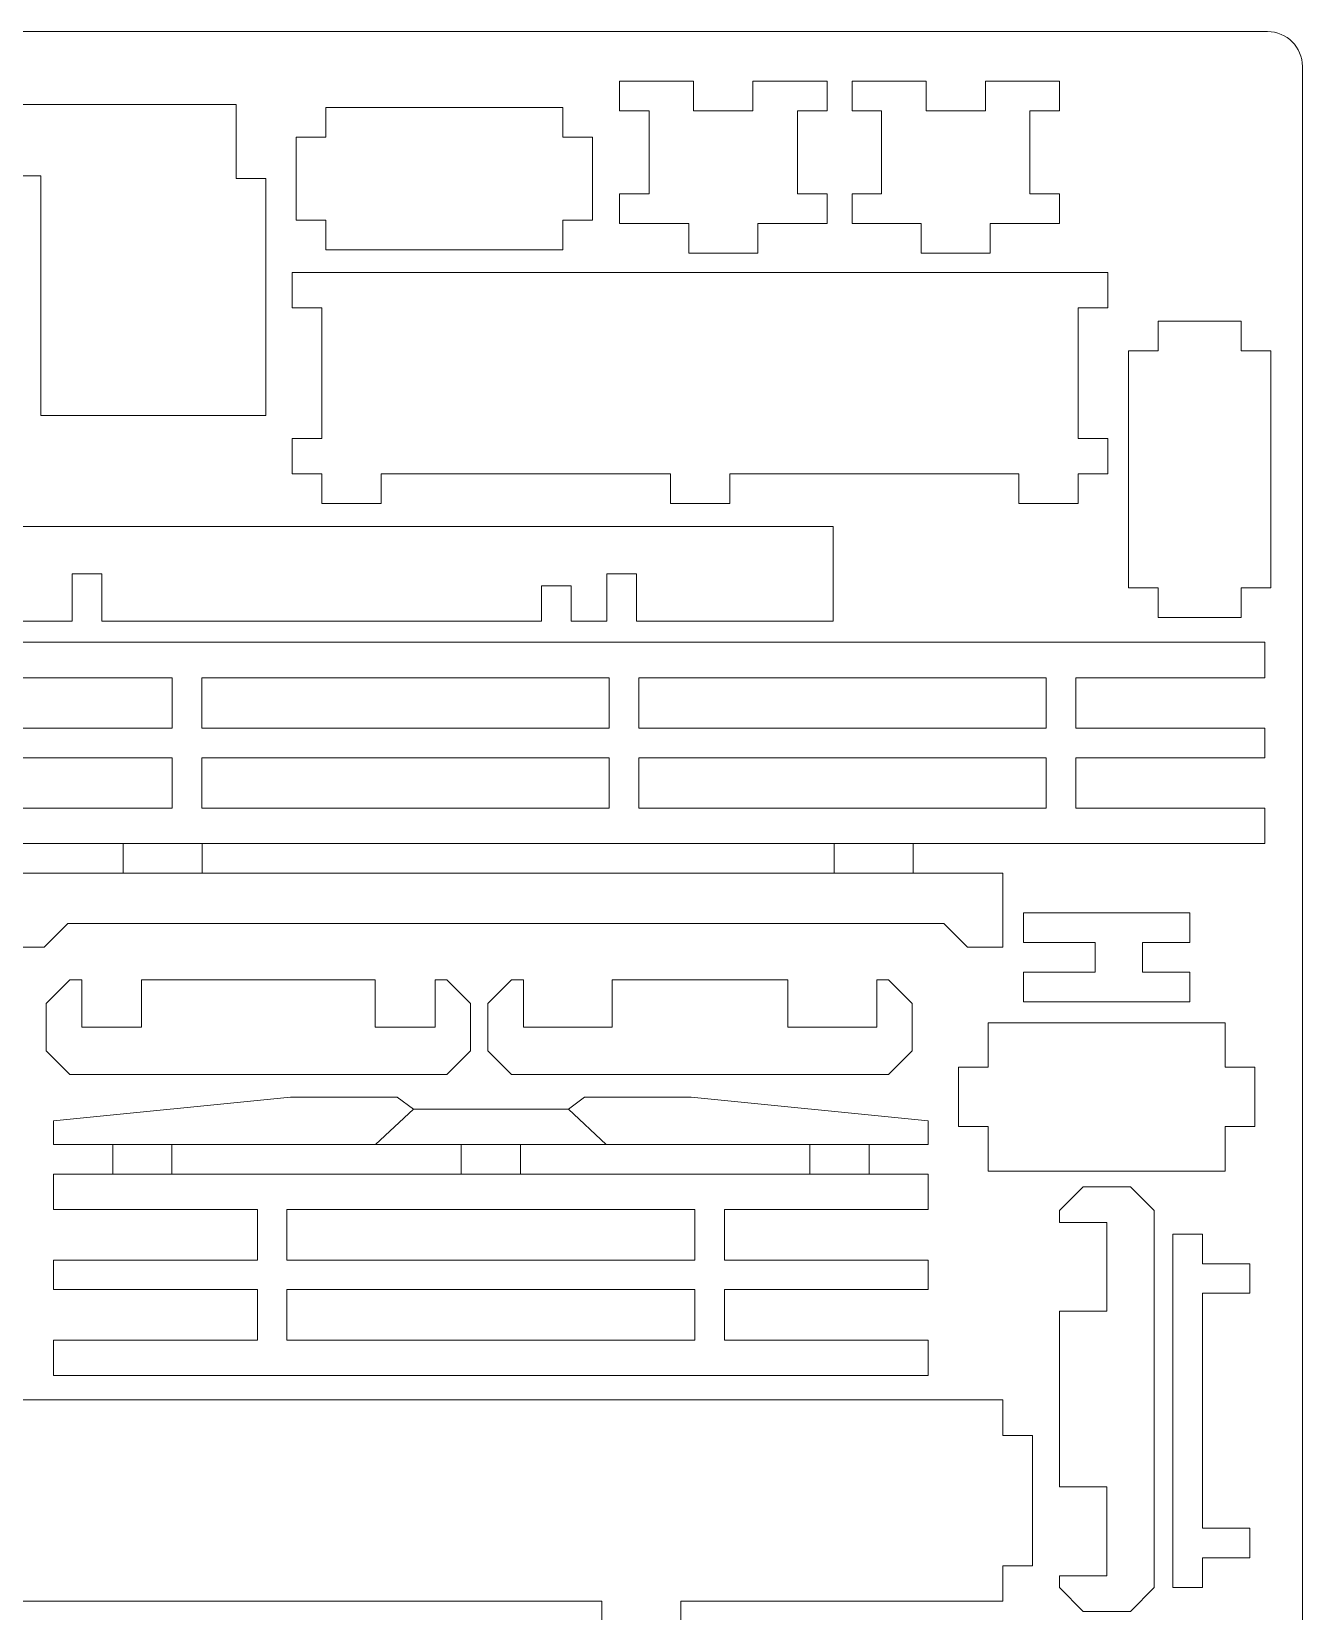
# Model space of a CAD drawing. Header units: centimetres. Extents: x -49.5 to 49.5, y -14.6 to 14.6.
# Drawn here: x 38.54 to 49.48, y 0.79 to 14.38 of the extents above; entities that cross this region are included whole.
import ezdxf

# ---------------------------------------------------------------- set-up
doc = ezdxf.new("R2010")
doc.units = ezdxf.units.CM
doc.header["$MEASUREMENT"] = 0
doc.layers.add('Camada 1', color=7, linetype='Continuous')

msp = doc.modelspace()

# ---------------------------------------------------------------- linework, layer by layer
at = {"layer": 'Camada 1', "color": 6, "lineweight": 9}
msp.add_open_spline([(30.77603, 14.38387), (30.77603, 14.38387), (49.17603, 14.38387), (49.17603, 14.38387), (49.17603, 14.38387), (49.34103, 14.38387), (49.47603, 14.24887), (49.47603, 14.08387), (49.47603, 14.08387), (49.47603, 14.08387), (49.47603, -14.31613), (49.47603, -14.31613), (49.47603, -14.31613), (49.47603, -14.48113), (49.34103, -14.61613), (49.17603, -14.61613), (49.17603, -14.61613), (49.17603, -14.61613), (30.77603, -14.61613), (30.77603, -14.61613), (30.77603, -14.61613), (30.61103, -14.61613), (30.47603, -14.48113), (30.47603, -14.31613), (30.47603, -14.31613), (30.47603, -14.31613), (30.47603, 14.08387), (30.47603, 14.08387), (30.47603, 14.08387), (30.47603, 14.24887), (30.61103, 14.38387), (30.77603, 14.38387)], degree=3, knots=[0, 0, 0, 0, 0.11111111, 0.11111111, 0.11111111, 0.11111111, 0.22222222, 0.22222222, 0.22222222, 0.22222222, 0.33333333, 0.33333333, 0.33333333, 0.33333333, 0.44444444, 0.44444444, 0.44444444, 0.44444444, 0.55555556, 0.55555556, 0.55555556, 0.55555556, 0.66666667, 0.66666667, 0.66666667, 0.66666667, 0.77777778, 0.77777778, 0.77777778, 0.77777778, 1, 1, 1, 1], dxfattribs=at)
at = {"layer": 'Camada 1', "color": 250, "lineweight": 9}
for points, knots in [([(44.19536, 12.73367), (44.19536, 12.73367), (44.19536, 12.47869), (44.19536, 12.47869), (44.19536, 12.47869), (44.19536, 12.47869), (44.79032, 12.47869), (44.79032, 12.47869), (44.79032, 12.47869), (44.79032, 12.47869), (44.79032, 12.73367), (44.79032, 12.73367), (44.79032, 12.73367), (44.79032, 12.73367), (45.38527, 12.73367), (45.38527, 12.73367), (45.38527, 12.73367), (45.38527, 12.73367), (45.38527, 12.98866), (45.38527, 12.98866), (45.38527, 12.98866), (45.38527, 12.98866), (45.13029, 12.98866), (45.13029, 12.98866), (45.13029, 12.98866), (45.13029, 12.98866), (45.13029, 13.70259), (45.13029, 13.70259), (45.13029, 13.70259), (45.13029, 13.70259), (45.38527, 13.70259), (45.38527, 13.70259), (45.38527, 13.70259), (45.38527, 13.70259), (45.38527, 13.95757), (45.38527, 13.95757), (45.38527, 13.95757), (45.38527, 13.95757), (44.74782, 13.95757), (44.74782, 13.95757), (44.74782, 13.95757), (44.74782, 13.95757), (44.74782, 13.70259), (44.74782, 13.70259), (44.74782, 13.70259), (44.74782, 13.70259), (44.23787, 13.70259), (44.23787, 13.70259), (44.23787, 13.70259), (44.23787, 13.70259), (44.23787, 13.95757), (44.23787, 13.95757), (44.23787, 13.95757), (44.23787, 13.95757), (43.60042, 13.95757), (43.60042, 13.95757), (43.60042, 13.95757), (43.60042, 13.95757), (43.60042, 13.70259), (43.60042, 13.70259), (43.60042, 13.70259), (43.60042, 13.70259), (43.85539, 13.70259), (43.85539, 13.70259), (43.85539, 13.70259), (43.85539, 13.70259), (43.85539, 12.98866), (43.85539, 12.98866), (43.85539, 12.98866), (43.85539, 12.98866), (43.60042, 12.98866), (43.60042, 12.98866), (43.60042, 12.98866), (43.60042, 12.98866), (43.60042, 12.73367), (43.60042, 12.73367), (43.60042, 12.73367), (43.60042, 12.73367), (44.19536, 12.73367), (44.19536, 12.73367)], [0, 0, 0, 0, 0.04761905, 0.04761905, 0.04761905, 0.04761905, 0.0952381, 0.0952381, 0.0952381, 0.0952381, 0.14285714, 0.14285714, 0.14285714, 0.14285714, 0.19047619, 0.19047619, 0.19047619, 0.19047619, 0.23809524, 0.23809524, 0.23809524, 0.23809524, 0.28571429, 0.28571429, 0.28571429, 0.28571429, 0.33333333, 0.33333333, 0.33333333, 0.33333333, 0.38095238, 0.38095238, 0.38095238, 0.38095238, 0.42857143, 0.42857143, 0.42857143, 0.42857143, 0.47619048, 0.47619048, 0.47619048, 0.47619048, 0.52380952, 0.52380952, 0.52380952, 0.52380952, 0.57142857, 0.57142857, 0.57142857, 0.57142857, 0.61904762, 0.61904762, 0.61904762, 0.61904762, 0.66666667, 0.66666667, 0.66666667, 0.66666667, 0.71428571, 0.71428571, 0.71428571, 0.71428571, 0.76190476, 0.76190476, 0.76190476, 0.76190476, 0.80952381, 0.80952381, 0.80952381, 0.80952381, 0.85714286, 0.85714286, 0.85714286, 0.85714286, 0.9047619, 0.9047619, 0.9047619, 0.9047619, 1, 1, 1, 1]), ([(46.79033, 12.73367), (46.79033, 12.73367), (46.79033, 12.47869), (46.79033, 12.47869), (46.79033, 12.47869), (46.79033, 12.47869), (46.19537, 12.47869), (46.19537, 12.47869), (46.19537, 12.47869), (46.19537, 12.47869), (46.19537, 12.73367), (46.19537, 12.73367), (46.19537, 12.73367), (46.19537, 12.73367), (45.60043, 12.73367), (45.60043, 12.73367), (45.60043, 12.73367), (45.60043, 12.73367), (45.60043, 12.98866), (45.60043, 12.98866), (45.60043, 12.98866), (45.60043, 12.98866), (45.85541, 12.98866), (45.85541, 12.98866), (45.85541, 12.98866), (45.85541, 12.98866), (45.85541, 13.70259), (45.85541, 13.70259), (45.85541, 13.70259), (45.85541, 13.70259), (45.60043, 13.70259), (45.60043, 13.70259), (45.60043, 13.70259), (45.60043, 13.70259), (45.60043, 13.95757), (45.60043, 13.95757), (45.60043, 13.95757), (45.60043, 13.95757), (46.23787, 13.95757), (46.23787, 13.95757), (46.23787, 13.95757), (46.23787, 13.95757), (46.23787, 13.70259), (46.23787, 13.70259), (46.23787, 13.70259), (46.23787, 13.70259), (46.74782, 13.70259), (46.74782, 13.70259), (46.74782, 13.70259), (46.74782, 13.70259), (46.74782, 13.95757), (46.74782, 13.95757), (46.74782, 13.95757), (46.74782, 13.95757), (47.38527, 13.95757), (47.38527, 13.95757), (47.38527, 13.95757), (47.38527, 13.95757), (47.38527, 13.70259), (47.38527, 13.70259), (47.38527, 13.70259), (47.38527, 13.70259), (47.1303, 13.70259), (47.1303, 13.70259), (47.1303, 13.70259), (47.1303, 13.70259), (47.1303, 12.98866), (47.1303, 12.98866), (47.1303, 12.98866), (47.1303, 12.98866), (47.38527, 12.98866), (47.38527, 12.98866), (47.38527, 12.98866), (47.38527, 12.98866), (47.38527, 12.73367), (47.38527, 12.73367), (47.38527, 12.73367), (47.38527, 12.73367), (46.79033, 12.73367), (46.79033, 12.73367)], [0, 0, 0, 0, 0.04761905, 0.04761905, 0.04761905, 0.04761905, 0.0952381, 0.0952381, 0.0952381, 0.0952381, 0.14285714, 0.14285714, 0.14285714, 0.14285714, 0.19047619, 0.19047619, 0.19047619, 0.19047619, 0.23809524, 0.23809524, 0.23809524, 0.23809524, 0.28571429, 0.28571429, 0.28571429, 0.28571429, 0.33333333, 0.33333333, 0.33333333, 0.33333333, 0.38095238, 0.38095238, 0.38095238, 0.38095238, 0.42857143, 0.42857143, 0.42857143, 0.42857143, 0.47619048, 0.47619048, 0.47619048, 0.47619048, 0.52380952, 0.52380952, 0.52380952, 0.52380952, 0.57142857, 0.57142857, 0.57142857, 0.57142857, 0.61904762, 0.61904762, 0.61904762, 0.61904762, 0.66666667, 0.66666667, 0.66666667, 0.66666667, 0.71428571, 0.71428571, 0.71428571, 0.71428571, 0.76190476, 0.76190476, 0.76190476, 0.76190476, 0.80952381, 0.80952381, 0.80952381, 0.80952381, 0.85714286, 0.85714286, 0.85714286, 0.85714286, 0.9047619, 0.9047619, 0.9047619, 0.9047619, 1, 1, 1, 1]), ([(33.02884, 13.11892), (33.02884, 13.11892), (33.28382, 13.11892), (33.28382, 13.11892), (33.28382, 13.11892), (33.28382, 13.11892), (33.28382, 13.75552), (33.28382, 13.75552), (33.28382, 13.75552), (33.28382, 13.75552), (40.30188, 13.75552), (40.30188, 13.75552), (40.30188, 13.75552), (40.30188, 13.75552), (40.30188, 13.11892), (40.30188, 13.11892), (40.30188, 13.11892), (40.30188, 13.11892), (40.55686, 13.11892), (40.55686, 13.11892), (40.55686, 13.11892), (40.55686, 13.11892), (40.55686, 11.08074), (40.55686, 11.08074), (40.55686, 11.08074), (40.55686, 11.08074), (38.61902, 11.08074), (38.61902, 11.08074), (38.61902, 11.08074), (38.61902, 11.08074), (38.61902, 13.14357), (38.61902, 13.14357), (38.61902, 13.14357), (38.61902, 13.14357), (38.31304, 13.14357), (38.31304, 13.14357), (38.31304, 13.14357), (38.31304, 13.14357), (38.31304, 13.44954), (38.31304, 13.44954), (38.31304, 13.44954), (38.31304, 13.44954), (37.80309, 13.44954), (37.80309, 13.44954), (37.80309, 13.44954), (37.80309, 13.44954), (37.80309, 13.14357), (37.80309, 13.14357), (37.80309, 13.14357), (37.80309, 13.14357), (35.78261, 13.14357), (35.78261, 13.14357), (35.78261, 13.14357), (35.78261, 13.14357), (35.78261, 13.44954), (35.78261, 13.44954), (35.78261, 13.44954), (35.78261, 13.44954), (35.27266, 13.44954), (35.27266, 13.44954), (35.27266, 13.44954), (35.27266, 13.44954), (35.27266, 13.14357), (35.27266, 13.14357), (35.27266, 13.14357), (35.27266, 13.14357), (34.96668, 13.14357), (34.96668, 13.14357), (34.96668, 13.14357), (34.96668, 13.14357), (34.96668, 11.08074), (34.96668, 11.08074), (34.96668, 11.08074), (34.96668, 11.08074), (33.02884, 11.08074), (33.02884, 11.08074), (33.02884, 11.08074), (33.02884, 11.08074), (33.02884, 13.11892), (33.02884, 13.11892)], [0, 0, 0, 0, 0.04761905, 0.04761905, 0.04761905, 0.04761905, 0.0952381, 0.0952381, 0.0952381, 0.0952381, 0.14285714, 0.14285714, 0.14285714, 0.14285714, 0.19047619, 0.19047619, 0.19047619, 0.19047619, 0.23809524, 0.23809524, 0.23809524, 0.23809524, 0.28571429, 0.28571429, 0.28571429, 0.28571429, 0.33333333, 0.33333333, 0.33333333, 0.33333333, 0.38095238, 0.38095238, 0.38095238, 0.38095238, 0.42857143, 0.42857143, 0.42857143, 0.42857143, 0.47619048, 0.47619048, 0.47619048, 0.47619048, 0.52380952, 0.52380952, 0.52380952, 0.52380952, 0.57142857, 0.57142857, 0.57142857, 0.57142857, 0.61904762, 0.61904762, 0.61904762, 0.61904762, 0.66666667, 0.66666667, 0.66666667, 0.66666667, 0.71428571, 0.71428571, 0.71428571, 0.71428571, 0.76190476, 0.76190476, 0.76190476, 0.76190476, 0.80952381, 0.80952381, 0.80952381, 0.80952381, 0.85714286, 0.85714286, 0.85714286, 0.85714286, 0.9047619, 0.9047619, 0.9047619, 0.9047619, 1, 1, 1, 1]), ([(41.07302, 13.47507), (41.07302, 13.47507), (40.81806, 13.47507), (40.81806, 13.47507), (40.81806, 13.47507), (40.81806, 13.47507), (40.81806, 12.76118), (40.81806, 12.76118), (40.81806, 12.76118), (40.81806, 12.76118), (41.07302, 12.76118), (41.07302, 12.76118), (41.07302, 12.76118), (41.07302, 12.76118), (41.07302, 12.50623), (41.07302, 12.50623), (41.07302, 12.50623), (41.07302, 12.50623), (43.1127, 12.50623), (43.1127, 12.50623), (43.1127, 12.50623), (43.1127, 12.50623), (43.1127, 12.76118), (43.1127, 12.76118), (43.1127, 12.76118), (43.1127, 12.76118), (43.36765, 12.76118), (43.36765, 12.76118), (43.36765, 12.76118), (43.36765, 12.76118), (43.36765, 13.47507), (43.36765, 13.47507), (43.36765, 13.47507), (43.36765, 13.47507), (43.1127, 13.47507), (43.1127, 13.47507), (43.1127, 13.47507), (43.1127, 13.47507), (43.1127, 13.73003), (43.1127, 13.73003), (43.1127, 13.73003), (43.1127, 13.73003), (41.07302, 13.73003), (41.07302, 13.73003), (41.07302, 13.73003), (41.07302, 13.73003), (41.07302, 13.47507), (41.07302, 13.47507)], [0, 0, 0, 0, 0.07692308, 0.07692308, 0.07692308, 0.07692308, 0.15384615, 0.15384615, 0.15384615, 0.15384615, 0.23076923, 0.23076923, 0.23076923, 0.23076923, 0.30769231, 0.30769231, 0.30769231, 0.30769231, 0.38461538, 0.38461538, 0.38461538, 0.38461538, 0.46153846, 0.46153846, 0.46153846, 0.46153846, 0.53846154, 0.53846154, 0.53846154, 0.53846154, 0.61538462, 0.61538462, 0.61538462, 0.61538462, 0.69230769, 0.69230769, 0.69230769, 0.69230769, 0.76923077, 0.76923077, 0.76923077, 0.76923077, 0.84615385, 0.84615385, 0.84615385, 0.84615385, 1, 1, 1, 1]), ([(41.0388, 12.00582), (41.0388, 12.00582), (40.78382, 12.00582), (40.78382, 12.00582), (40.78382, 12.00582), (40.78382, 12.00582), (40.78382, 12.31179), (40.78382, 12.31179), (40.78382, 12.31179), (40.78382, 12.31179), (47.80187, 12.31179), (47.80187, 12.31179), (47.80187, 12.31179), (47.80187, 12.31179), (47.80187, 12.00582), (47.80187, 12.00582), (47.80187, 12.00582), (47.80187, 12.00582), (47.5469, 12.00582), (47.5469, 12.00582), (47.5469, 12.00582), (47.5469, 12.00582), (47.5469, 10.88391), (47.5469, 10.88391), (47.5469, 10.88391), (47.5469, 10.88391), (47.80187, 10.88391), (47.80187, 10.88391), (47.80187, 10.88391), (47.80187, 10.88391), (47.80187, 10.57945), (47.80187, 10.57945), (47.80187, 10.57945), (47.80187, 10.57945), (47.5469, 10.57945), (47.5469, 10.57945), (47.5469, 10.57945), (47.5469, 10.57945), (47.5469, 10.32448), (47.5469, 10.32448), (47.5469, 10.32448), (47.5469, 10.32448), (47.03694, 10.32448), (47.03694, 10.32448), (47.03694, 10.32448), (47.03694, 10.32448), (47.03694, 10.57945), (47.03694, 10.57945), (47.03694, 10.57945), (47.03694, 10.57945), (44.54783, 10.57945), (44.54783, 10.57945), (44.54783, 10.57945), (44.54783, 10.57945), (44.54783, 10.32448), (44.54783, 10.32448), (44.54783, 10.32448), (44.54783, 10.32448), (44.03787, 10.32448), (44.03787, 10.32448), (44.03787, 10.32448), (44.03787, 10.32448), (44.03787, 10.57945), (44.03787, 10.57945), (44.03787, 10.57945), (44.03787, 10.57945), (41.54875, 10.57945), (41.54875, 10.57945), (41.54875, 10.57945), (41.54875, 10.57945), (41.54875, 10.32448), (41.54875, 10.32448), (41.54875, 10.32448), (41.54875, 10.32448), (41.0388, 10.32448), (41.0388, 10.32448), (41.0388, 10.32448), (41.0388, 10.32448), (41.0388, 10.57945), (41.0388, 10.57945), (41.0388, 10.57945), (41.0388, 10.57945), (40.78382, 10.57945), (40.78382, 10.57945), (40.78382, 10.57945), (40.78382, 10.57945), (40.78382, 10.88391), (40.78382, 10.88391), (40.78382, 10.88391), (40.78382, 10.88391), (41.0388, 10.88391), (41.0388, 10.88391), (41.0388, 10.88391), (41.0388, 10.88391), (41.0388, 12.00582), (41.0388, 12.00582)], [0, 0, 0, 0, 0.04, 0.04, 0.04, 0.04, 0.08, 0.08, 0.08, 0.08, 0.12, 0.12, 0.12, 0.12, 0.16, 0.16, 0.16, 0.16, 0.2, 0.2, 0.2, 0.2, 0.24, 0.24, 0.24, 0.24, 0.28, 0.28, 0.28, 0.28, 0.32, 0.32, 0.32, 0.32, 0.36, 0.36, 0.36, 0.36, 0.4, 0.4, 0.4, 0.4, 0.44, 0.44, 0.44, 0.44, 0.48, 0.48, 0.48, 0.48, 0.52, 0.52, 0.52, 0.52, 0.56, 0.56, 0.56, 0.56, 0.6, 0.6, 0.6, 0.6, 0.64, 0.64, 0.64, 0.64, 0.68, 0.68, 0.68, 0.68, 0.72, 0.72, 0.72, 0.72, 0.76, 0.76, 0.76, 0.76, 0.8, 0.8, 0.8, 0.8, 0.84, 0.84, 0.84, 0.84, 0.88, 0.88, 0.88, 0.88, 0.92, 0.92, 0.92, 0.92, 1, 1, 1, 1]), ([(48.23591, 9.5983), (48.23591, 9.5983), (48.23591, 9.34334), (48.23591, 9.34334), (48.23591, 9.34334), (48.23591, 9.34334), (48.94979, 9.34334), (48.94979, 9.34334), (48.94979, 9.34334), (48.94979, 9.34334), (48.94979, 9.5983), (48.94979, 9.5983), (48.94979, 9.5983), (48.94979, 9.5983), (49.20474, 9.5983), (49.20474, 9.5983), (49.20474, 9.5983), (49.20474, 9.5983), (49.20474, 11.63798), (49.20474, 11.63798), (49.20474, 11.63798), (49.20474, 11.63798), (48.94979, 11.63798), (48.94979, 11.63798), (48.94979, 11.63798), (48.94979, 11.63798), (48.94979, 11.89293), (48.94979, 11.89293), (48.94979, 11.89293), (48.94979, 11.89293), (48.23591, 11.89293), (48.23591, 11.89293), (48.23591, 11.89293), (48.23591, 11.89293), (48.23591, 11.63798), (48.23591, 11.63798), (48.23591, 11.63798), (48.23591, 11.63798), (47.98095, 11.63798), (47.98095, 11.63798), (47.98095, 11.63798), (47.98095, 11.63798), (47.98095, 9.5983), (47.98095, 9.5983), (47.98095, 9.5983), (47.98095, 9.5983), (48.23591, 9.5983), (48.23591, 9.5983)], [0, 0, 0, 0, 0.07692308, 0.07692308, 0.07692308, 0.07692308, 0.15384615, 0.15384615, 0.15384615, 0.15384615, 0.23076923, 0.23076923, 0.23076923, 0.23076923, 0.30769231, 0.30769231, 0.30769231, 0.30769231, 0.38461538, 0.38461538, 0.38461538, 0.38461538, 0.46153846, 0.46153846, 0.46153846, 0.46153846, 0.53846154, 0.53846154, 0.53846154, 0.53846154, 0.61538462, 0.61538462, 0.61538462, 0.61538462, 0.69230769, 0.69230769, 0.69230769, 0.69230769, 0.76923077, 0.76923077, 0.76923077, 0.76923077, 0.84615385, 0.84615385, 0.84615385, 0.84615385, 1, 1, 1, 1]), ([(43.49034, 9.71813), (43.49034, 9.71813), (43.49034, 9.31017), (43.49034, 9.31017), (43.49034, 9.31017), (43.49034, 9.31017), (43.18437, 9.31017), (43.18437, 9.31017), (43.18437, 9.31017), (43.18437, 9.31017), (43.18437, 9.61614), (43.18437, 9.61614), (43.18437, 9.61614), (43.18437, 9.61614), (42.92939, 9.61614), (42.92939, 9.61614), (42.92939, 9.61614), (42.92939, 9.61614), (42.92939, 9.31017), (42.92939, 9.31017), (42.92939, 9.31017), (42.92939, 9.31017), (39.14448, 9.31017), (39.14448, 9.31017), (39.14448, 9.31017), (39.14448, 9.31017), (39.14448, 9.71813), (39.14448, 9.71813), (39.14448, 9.71813), (39.14448, 9.71813), (38.88949, 9.71813), (38.88949, 9.71813), (38.88949, 9.71813), (38.88949, 9.71813), (38.88949, 9.31017), (38.88949, 9.31017), (38.88949, 9.31017), (38.88949, 9.31017), (35.4048, 9.31017), (35.4048, 9.31017), (35.4048, 9.31017), (35.4048, 9.31017), (35.4048, 9.71813), (35.4048, 9.71813), (35.4048, 9.71813), (35.4048, 9.71813), (35.14982, 9.71813), (35.14982, 9.71813), (35.14982, 9.71813), (35.14982, 9.71813), (35.14982, 9.31017), (35.14982, 9.31017), (35.14982, 9.31017), (35.14982, 9.31017), (34.88228, 9.31017), (34.88228, 9.31017), (34.88228, 9.31017), (34.88228, 9.31017), (34.88228, 9.61615), (34.88228, 9.61615), (34.88228, 9.61615), (34.88228, 9.61615), (34.6273, 9.61615), (34.6273, 9.61615), (34.6273, 9.61615), (34.6273, 9.61615), (34.6273, 9.31017), (34.6273, 9.31017), (34.6273, 9.31017), (34.6273, 9.31017), (31.66512, 9.31017), (31.66512, 9.31017), (31.66512, 9.31017), (31.66512, 9.31017), (31.66512, 9.71813), (31.66512, 9.71813), (31.66512, 9.71813), (31.66512, 9.71813), (31.41014, 9.71813), (31.41014, 9.71813), (31.41014, 9.71813), (31.41014, 9.71813), (31.41014, 9.31017), (31.41014, 9.31017), (31.41014, 9.31017), (31.41014, 9.31017), (30.74733, 9.31017), (30.74733, 9.31017), (30.74733, 9.31017), (30.74733, 9.31017), (30.74733, 10.1261), (30.74733, 10.1261), (30.74733, 10.1261), (30.74733, 10.1261), (45.43837, 10.1261), (45.43837, 10.1261), (45.43837, 10.1261), (45.43837, 10.1261), (45.43837, 9.31017), (45.43837, 9.31017), (45.43837, 9.31017), (45.43837, 9.31017), (43.74531, 9.31017), (43.74531, 9.31017), (43.74531, 9.31017), (43.74531, 9.31017), (43.74531, 9.71813), (43.74531, 9.71813), (43.74531, 9.71813), (43.74531, 9.71813), (43.49034, 9.71813), (43.49034, 9.71813)], [0, 0, 0, 0, 0.03448276, 0.03448276, 0.03448276, 0.03448276, 0.06896552, 0.06896552, 0.06896552, 0.06896552, 0.10344828, 0.10344828, 0.10344828, 0.10344828, 0.13793103, 0.13793103, 0.13793103, 0.13793103, 0.17241379, 0.17241379, 0.17241379, 0.17241379, 0.20689655, 0.20689655, 0.20689655, 0.20689655, 0.24137931, 0.24137931, 0.24137931, 0.24137931, 0.27586207, 0.27586207, 0.27586207, 0.27586207, 0.31034483, 0.31034483, 0.31034483, 0.31034483, 0.34482759, 0.34482759, 0.34482759, 0.34482759, 0.37931034, 0.37931034, 0.37931034, 0.37931034, 0.4137931, 0.4137931, 0.4137931, 0.4137931, 0.44827586, 0.44827586, 0.44827586, 0.44827586, 0.48275862, 0.48275862, 0.48275862, 0.48275862, 0.51724138, 0.51724138, 0.51724138, 0.51724138, 0.55172414, 0.55172414, 0.55172414, 0.55172414, 0.5862069, 0.5862069, 0.5862069, 0.5862069, 0.62068966, 0.62068966, 0.62068966, 0.62068966, 0.65517241, 0.65517241, 0.65517241, 0.65517241, 0.68965517, 0.68965517, 0.68965517, 0.68965517, 0.72413793, 0.72413793, 0.72413793, 0.72413793, 0.75862069, 0.75862069, 0.75862069, 0.75862069, 0.79310345, 0.79310345, 0.79310345, 0.79310345, 0.82758621, 0.82758621, 0.82758621, 0.82758621, 0.86206897, 0.86206897, 0.86206897, 0.86206897, 0.89655172, 0.89655172, 0.89655172, 0.89655172, 0.93103448, 0.93103448, 0.93103448, 0.93103448, 1, 1, 1, 1]), ([(32.83207, 9.13009), (37.72909, 9.13009), (44.25663, 9.13009), (49.15364, 9.13009), (49.15364, 9.13009), (49.15364, 9.13009), (49.15364, 8.82412), (49.15364, 8.82412), (49.15364, 8.82412), (49.15364, 8.82412), (47.52633, 8.82412), (47.52633, 8.82412), (47.52633, 8.82412), (47.52633, 8.82412), (47.52633, 8.39066), (47.52633, 8.39066), (47.52633, 8.39066), (47.52633, 8.39066), (49.15364, 8.39066), (49.15364, 8.39066), (49.15364, 8.39066), (49.15364, 8.39066), (49.15364, 8.13568), (49.15364, 8.13568), (49.15364, 8.13568), (49.15364, 8.13568), (47.52633, 8.13568), (47.52633, 8.13568), (47.52633, 8.13568), (47.52633, 8.13568), (47.52633, 7.70222), (47.52633, 7.70222), (47.52633, 7.70222), (47.52633, 7.70222), (49.15364, 7.70222), (49.15364, 7.70222), (49.15364, 7.70222), (49.15364, 7.70222), (49.15364, 7.39776), (49.15364, 7.39776), (49.15364, 7.39776), (49.15364, 7.39776), (46.1279, 7.39776), (46.1279, 7.39776), (46.1279, 7.39776), (46.1279, 7.39776), (46.1279, 7.14278), (46.1279, 7.14278), (46.1279, 7.14278), (46.1279, 7.14278), (46.89963, 7.14278), (46.89963, 7.14278), (46.89963, 7.14278), (46.89963, 7.14278), (46.89963, 6.50618), (46.89963, 6.50618), (46.89963, 6.50618), (46.89963, 6.50618), (46.59365, 6.50618), (46.59365, 6.50618), (46.59365, 6.50618), (46.59365, 6.50618), (46.38967, 6.71017), (46.38967, 6.71017), (46.38967, 6.71017), (46.38967, 6.71017), (38.85252, 6.71017), (38.85252, 6.71017), (38.85252, 6.71017), (38.85252, 6.71017), (38.64854, 6.50618), (38.64854, 6.50618), (38.64854, 6.50618), (38.64854, 6.50618), (38.34257, 6.50618), (38.34257, 6.50618), (38.34257, 6.50618), (38.34257, 6.50618), (38.34257, 7.14278), (38.34257, 7.14278), (38.34257, 7.14278), (38.34257, 7.14278), (39.32848, 7.14278), (39.32848, 7.14278), (39.32848, 7.14278), (39.32848, 7.14278), (39.32848, 7.39776), (39.32848, 7.39776), (39.32848, 7.39776), (37.70652, 7.39776), (34.45403, 7.39776), (32.83207, 7.39776), (32.83207, 7.39776), (32.83207, 7.39776), (32.83207, 9.13009), (32.83207, 9.13009)], [0, 0, 0, 0, 0.04, 0.04, 0.04, 0.04, 0.08, 0.08, 0.08, 0.08, 0.12, 0.12, 0.12, 0.12, 0.16, 0.16, 0.16, 0.16, 0.2, 0.2, 0.2, 0.2, 0.24, 0.24, 0.24, 0.24, 0.28, 0.28, 0.28, 0.28, 0.32, 0.32, 0.32, 0.32, 0.36, 0.36, 0.36, 0.36, 0.4, 0.4, 0.4, 0.4, 0.44, 0.44, 0.44, 0.44, 0.48, 0.48, 0.48, 0.48, 0.52, 0.52, 0.52, 0.52, 0.56, 0.56, 0.56, 0.56, 0.6, 0.6, 0.6, 0.6, 0.64, 0.64, 0.64, 0.64, 0.68, 0.68, 0.68, 0.68, 0.72, 0.72, 0.72, 0.72, 0.76, 0.76, 0.76, 0.76, 0.8, 0.8, 0.8, 0.8, 0.84, 0.84, 0.84, 0.84, 0.88, 0.88, 0.88, 0.88, 0.92, 0.92, 0.92, 0.92, 1, 1, 1, 1]), ([(48.50856, 6.03567), (48.50856, 6.03567), (48.50856, 6.29065), (48.50856, 6.29065), (48.50856, 6.29065), (48.50856, 6.29065), (48.10059, 6.29065), (48.10059, 6.29065), (48.10059, 6.29065), (48.10059, 6.29065), (48.10059, 6.54563), (48.10059, 6.54563), (48.10059, 6.54563), (48.10059, 6.54563), (48.50856, 6.54563), (48.50856, 6.54563), (48.50856, 6.54563), (48.50856, 6.54563), (48.50856, 6.8006), (48.50856, 6.8006), (48.50856, 6.8006), (48.50856, 6.8006), (47.07713, 6.8006), (47.07713, 6.8006), (47.07713, 6.8006), (47.07713, 6.8006), (47.07713, 6.54563), (47.07713, 6.54563), (47.07713, 6.54563), (47.07713, 6.54563), (47.69263, 6.54563), (47.69263, 6.54563), (47.69263, 6.54563), (47.69263, 6.54563), (47.69263, 6.29065), (47.69263, 6.29065), (47.69263, 6.29065), (47.69263, 6.29065), (47.07713, 6.29065), (47.07713, 6.29065), (47.07713, 6.29065), (47.07713, 6.29065), (47.07713, 6.03567), (47.07713, 6.03567), (47.07713, 6.03567), (47.07713, 6.03567), (48.50856, 6.03567), (48.50856, 6.03567)], [0, 0, 0, 0, 0.07692308, 0.07692308, 0.07692308, 0.07692308, 0.15384615, 0.15384615, 0.15384615, 0.15384615, 0.23076923, 0.23076923, 0.23076923, 0.23076923, 0.30769231, 0.30769231, 0.30769231, 0.30769231, 0.38461538, 0.38461538, 0.38461538, 0.38461538, 0.46153846, 0.46153846, 0.46153846, 0.46153846, 0.53846154, 0.53846154, 0.53846154, 0.53846154, 0.61538462, 0.61538462, 0.61538462, 0.61538462, 0.69230769, 0.69230769, 0.69230769, 0.69230769, 0.76923077, 0.76923077, 0.76923077, 0.76923077, 0.84615385, 0.84615385, 0.84615385, 0.84615385, 1, 1, 1, 1]), ([(41.49811, 6.22609), (41.49811, 6.22609), (41.49811, 5.81814), (41.49811, 5.81814), (41.49811, 5.81814), (41.49811, 5.81814), (42.01305, 5.81813), (42.01305, 5.81813), (42.01305, 5.81813), (42.01305, 5.81813), (42.01305, 6.2261), (42.01305, 6.2261), (42.01305, 6.2261), (42.01305, 6.2261), (42.11504, 6.2261), (42.11504, 6.2261), (42.11504, 6.2261), (42.11504, 6.2261), (42.31902, 6.02211), (42.31902, 6.02211), (42.31902, 6.02211), (42.31902, 6.02211), (42.31902, 5.61415), (42.31902, 5.61415), (42.31902, 5.61415), (42.31902, 5.61415), (42.11504, 5.41017), (42.11504, 5.41017), (42.11504, 5.41017), (42.11504, 5.41017), (38.87066, 5.41017), (38.87066, 5.41017), (38.87066, 5.41017), (38.87066, 5.41017), (38.66668, 5.61415), (38.66668, 5.61415), (38.66668, 5.61415), (38.66668, 5.61415), (38.66668, 6.02211), (38.66668, 6.02211), (38.66668, 6.02211), (38.66668, 6.02211), (38.87066, 6.2261), (38.87066, 6.2261), (38.87066, 6.2261), (38.87066, 6.2261), (38.97265, 6.2261), (38.97265, 6.2261), (38.97265, 6.2261), (38.97265, 6.2261), (38.97265, 5.81813), (38.97265, 5.81813), (38.97265, 5.81813), (38.97265, 5.81813), (39.48759, 5.81814), (39.48759, 5.81814), (39.48759, 5.81814), (39.48759, 5.81814), (39.48759, 6.22609), (39.48759, 6.22609), (39.48759, 6.22609), (39.48759, 6.22609), (41.49811, 6.22609), (41.49811, 6.22609)], [0, 0, 0, 0, 0.05882353, 0.05882353, 0.05882353, 0.05882353, 0.11764706, 0.11764706, 0.11764706, 0.11764706, 0.17647059, 0.17647059, 0.17647059, 0.17647059, 0.23529412, 0.23529412, 0.23529412, 0.23529412, 0.29411765, 0.29411765, 0.29411765, 0.29411765, 0.35294118, 0.35294118, 0.35294118, 0.35294118, 0.41176471, 0.41176471, 0.41176471, 0.41176471, 0.47058824, 0.47058824, 0.47058824, 0.47058824, 0.52941176, 0.52941176, 0.52941176, 0.52941176, 0.58823529, 0.58823529, 0.58823529, 0.58823529, 0.64705882, 0.64705882, 0.64705882, 0.64705882, 0.70588235, 0.70588235, 0.70588235, 0.70588235, 0.76470588, 0.76470588, 0.76470588, 0.76470588, 0.82352941, 0.82352941, 0.82352941, 0.82352941, 0.88235294, 0.88235294, 0.88235294, 0.88235294, 1, 1, 1, 1]), ([(43.53759, 6.2261), (43.53759, 6.2261), (45.04811, 6.2261), (45.04811, 6.2261), (45.04811, 6.2261), (45.04811, 6.2261), (45.04811, 5.81813), (45.04811, 5.81813), (45.04811, 5.81813), (45.04811, 5.81813), (45.81305, 5.81813), (45.81305, 5.81813), (45.81305, 5.81813), (45.81305, 5.81813), (45.81305, 6.2261), (45.81305, 6.2261), (45.81305, 6.2261), (45.81305, 6.2261), (45.91504, 6.2261), (45.91504, 6.2261), (45.91504, 6.2261), (45.91504, 6.2261), (46.11902, 6.02211), (46.11902, 6.02211), (46.11902, 6.02211), (46.11902, 6.02211), (46.11902, 5.61415), (46.11902, 5.61415), (46.11902, 5.61415), (46.11902, 5.61415), (45.91504, 5.41017), (45.91504, 5.41017), (45.91504, 5.41017), (45.91504, 5.41017), (42.67066, 5.41017), (42.67066, 5.41017), (42.67066, 5.41017), (42.67066, 5.41017), (42.46668, 5.61415), (42.46668, 5.61415), (42.46668, 5.61415), (42.46668, 5.61415), (42.46668, 6.02211), (42.46668, 6.02211), (42.46668, 6.02211), (42.46668, 6.02211), (42.67066, 6.2261), (42.67066, 6.2261), (42.67066, 6.2261), (42.67066, 6.2261), (42.77265, 6.2261), (42.77265, 6.2261), (42.77265, 6.2261), (42.77265, 6.2261), (42.77265, 5.81813), (42.77265, 5.81813), (42.77265, 5.81813), (42.77265, 5.81813), (43.53759, 5.81813), (43.53759, 5.81813), (43.53759, 5.81813), (43.53759, 5.81813), (43.53759, 6.2261), (43.53759, 6.2261)], [0, 0, 0, 0, 0.05882353, 0.05882353, 0.05882353, 0.05882353, 0.11764706, 0.11764706, 0.11764706, 0.11764706, 0.17647059, 0.17647059, 0.17647059, 0.17647059, 0.23529412, 0.23529412, 0.23529412, 0.23529412, 0.29411765, 0.29411765, 0.29411765, 0.29411765, 0.35294118, 0.35294118, 0.35294118, 0.35294118, 0.41176471, 0.41176471, 0.41176471, 0.41176471, 0.47058824, 0.47058824, 0.47058824, 0.47058824, 0.52941176, 0.52941176, 0.52941176, 0.52941176, 0.58823529, 0.58823529, 0.58823529, 0.58823529, 0.64705882, 0.64705882, 0.64705882, 0.64705882, 0.70588235, 0.70588235, 0.70588235, 0.70588235, 0.76470588, 0.76470588, 0.76470588, 0.76470588, 0.82352941, 0.82352941, 0.82352941, 0.82352941, 0.88235294, 0.88235294, 0.88235294, 0.88235294, 1, 1, 1, 1]), ([(46.77294, 4.58069), (46.77294, 4.58069), (48.81276, 4.58069), (48.81276, 4.58069), (48.81276, 4.58069), (48.81276, 4.58069), (48.81276, 4.96315), (48.81276, 4.96315), (48.81276, 4.96315), (48.81276, 4.96315), (49.06775, 4.96315), (49.06775, 4.96315), (49.06775, 4.96315), (49.06775, 4.96315), (49.06775, 5.47311), (49.06775, 5.47311), (49.06775, 5.47311), (49.06775, 5.47311), (48.81276, 5.47311), (48.81276, 5.47311), (48.81276, 5.47311), (48.81276, 5.47311), (48.81276, 5.85558), (48.81276, 5.85558), (48.81276, 5.85558), (48.81276, 5.85558), (46.77294, 5.85558), (46.77294, 5.85558), (46.77294, 5.85558), (46.77294, 5.85558), (46.77294, 5.47311), (46.77294, 5.47311), (46.77294, 5.47311), (46.77294, 5.47311), (46.51796, 5.47311), (46.51796, 5.47311), (46.51796, 5.47311), (46.51796, 5.47311), (46.51796, 4.96315), (46.51796, 4.96315), (46.51796, 4.96315), (46.51796, 4.96315), (46.77294, 4.96315), (46.77294, 4.96315), (46.77294, 4.96315), (46.77294, 4.96315), (46.77294, 4.58069), (46.77294, 4.58069)], [0, 0, 0, 0, 0.07692308, 0.07692308, 0.07692308, 0.07692308, 0.15384615, 0.15384615, 0.15384615, 0.15384615, 0.23076923, 0.23076923, 0.23076923, 0.23076923, 0.30769231, 0.30769231, 0.30769231, 0.30769231, 0.38461538, 0.38461538, 0.38461538, 0.38461538, 0.46153846, 0.46153846, 0.46153846, 0.46153846, 0.53846154, 0.53846154, 0.53846154, 0.53846154, 0.61538462, 0.61538462, 0.61538462, 0.61538462, 0.69230769, 0.69230769, 0.69230769, 0.69230769, 0.76923077, 0.76923077, 0.76923077, 0.76923077, 0.84615385, 0.84615385, 0.84615385, 0.84615385, 1, 1, 1, 1]), ([(46.25686, 3.55993), (46.25686, 3.55993), (44.50234, 3.55993), (44.50234, 3.55993), (44.50234, 3.55993), (44.50234, 3.55993), (44.50234, 3.12646), (44.50234, 3.12646), (44.50234, 3.12646), (44.50234, 3.12646), (46.25686, 3.12646), (46.25686, 3.12646), (46.25686, 3.12646), (46.25686, 3.12646), (46.25686, 2.82049), (46.25686, 2.82049), (46.25686, 2.82049), (46.25686, 2.82049), (38.72884, 2.82049), (38.72884, 2.82049), (38.72884, 2.82049), (38.72884, 2.82049), (38.72884, 3.12646), (38.72884, 3.12646), (38.72884, 3.12646), (38.72884, 3.12646), (40.48336, 3.12646), (40.48336, 3.12646), (40.48336, 3.12646), (40.48336, 3.12646), (40.48336, 3.55993), (40.48336, 3.55993), (40.48336, 3.55993), (40.48336, 3.55993), (38.72884, 3.55993), (38.72884, 3.55993), (38.72884, 3.55993), (38.72884, 3.55993), (38.72884, 3.81491), (38.72884, 3.81491), (38.72884, 3.81491), (38.72884, 3.81491), (40.48336, 3.81491), (40.48336, 3.81491), (40.48336, 3.81491), (40.48336, 3.81491), (40.48336, 4.24837), (40.48336, 4.24837), (40.48336, 4.24837), (40.48336, 4.24837), (38.72884, 4.24837), (38.72884, 4.24837), (38.72884, 4.24837), (38.72884, 4.24837), (38.72884, 4.55283), (38.72884, 4.55283), (38.72884, 4.55283), (38.72884, 4.55283), (39.2388, 4.55283), (39.2388, 4.55283), (39.2388, 4.55283), (39.2388, 4.55283), (39.2388, 4.8078), (39.2388, 4.8078), (39.2388, 4.8078), (39.2388, 4.8078), (38.72884, 4.8078), (38.72884, 4.8078), (38.72884, 4.8078), (38.72884, 4.8078), (38.72884, 5.01179), (38.72884, 5.01179), (38.72884, 5.01179), (38.72884, 5.01179), (40.76867, 5.21577), (40.76867, 5.21577), (40.76867, 5.21577), (40.76867, 5.21577), (41.6866, 5.21577), (41.6866, 5.21577), (41.6866, 5.21577), (41.6866, 5.21577), (41.82592, 5.11378), (41.82592, 5.11378), (41.82592, 5.11378), (41.82592, 5.11378), (43.15977, 5.11378), (43.15977, 5.11378), (43.15977, 5.11378), (43.15977, 5.11378), (43.29912, 5.21577), (43.29912, 5.21577), (43.29912, 5.21577), (43.29912, 5.21577), (44.21703, 5.21577), (44.21703, 5.21577), (44.21703, 5.21577), (44.21703, 5.21577), (46.25686, 5.01179), (46.25686, 5.01179), (46.25686, 5.01179), (46.25686, 5.01179), (46.25686, 4.8078), (46.25686, 4.8078), (46.25686, 4.8078), (46.25686, 4.8078), (45.7469, 4.8078), (45.7469, 4.8078), (45.7469, 4.8078), (45.7469, 4.8078), (45.7469, 4.55283), (45.7469, 4.55283), (45.7469, 4.55283), (45.7469, 4.55283), (46.25686, 4.55283), (46.25686, 4.55283), (46.25686, 4.55283), (46.25686, 4.55283), (46.25686, 4.24837), (46.25686, 4.24837), (46.25686, 4.24837), (46.25686, 4.24837), (44.50234, 4.24837), (44.50234, 4.24837), (44.50234, 4.24837), (44.50234, 4.24837), (44.50234, 3.81491), (44.50234, 3.81491), (44.50234, 3.81491), (44.50234, 3.81491), (46.25686, 3.81491), (46.25686, 3.81491), (46.25686, 3.81491), (46.25686, 3.81491), (46.25686, 3.55993), (46.25686, 3.55993)], [0, 0, 0, 0, 0.02857143, 0.02857143, 0.02857143, 0.02857143, 0.05714286, 0.05714286, 0.05714286, 0.05714286, 0.08571429, 0.08571429, 0.08571429, 0.08571429, 0.11428571, 0.11428571, 0.11428571, 0.11428571, 0.14285714, 0.14285714, 0.14285714, 0.14285714, 0.17142857, 0.17142857, 0.17142857, 0.17142857, 0.2, 0.2, 0.2, 0.2, 0.22857143, 0.22857143, 0.22857143, 0.22857143, 0.25714286, 0.25714286, 0.25714286, 0.25714286, 0.28571429, 0.28571429, 0.28571429, 0.28571429, 0.31428571, 0.31428571, 0.31428571, 0.31428571, 0.34285714, 0.34285714, 0.34285714, 0.34285714, 0.37142857, 0.37142857, 0.37142857, 0.37142857, 0.4, 0.4, 0.4, 0.4, 0.42857143, 0.42857143, 0.42857143, 0.42857143, 0.45714286, 0.45714286, 0.45714286, 0.45714286, 0.48571429, 0.48571429, 0.48571429, 0.48571429, 0.51428571, 0.51428571, 0.51428571, 0.51428571, 0.54285714, 0.54285714, 0.54285714, 0.54285714, 0.57142857, 0.57142857, 0.57142857, 0.57142857, 0.6, 0.6, 0.6, 0.6, 0.62857143, 0.62857143, 0.62857143, 0.62857143, 0.65714286, 0.65714286, 0.65714286, 0.65714286, 0.68571429, 0.68571429, 0.68571429, 0.68571429, 0.71428571, 0.71428571, 0.71428571, 0.71428571, 0.74285714, 0.74285714, 0.74285714, 0.74285714, 0.77142857, 0.77142857, 0.77142857, 0.77142857, 0.8, 0.8, 0.8, 0.8, 0.82857143, 0.82857143, 0.82857143, 0.82857143, 0.85714286, 0.85714286, 0.85714286, 0.85714286, 0.88571429, 0.88571429, 0.88571429, 0.88571429, 0.91428571, 0.91428571, 0.91428571, 0.91428571, 0.94285714, 0.94285714, 0.94285714, 0.94285714, 1, 1, 1, 1]), ([(47.38488, 1.86287), (47.38488, 1.86287), (47.38488, 3.37339), (47.38488, 3.37339), (47.38488, 3.37339), (47.38488, 3.37339), (47.79285, 3.37339), (47.79285, 3.37339), (47.79285, 3.37339), (47.79285, 3.37339), (47.79285, 4.13833), (47.79285, 4.13833), (47.79285, 4.13833), (47.79285, 4.13833), (47.38488, 4.13833), (47.38488, 4.13833), (47.38488, 4.13833), (47.38488, 4.13833), (47.38488, 4.24032), (47.38488, 4.24032), (47.38488, 4.24032), (47.38488, 4.24032), (47.58887, 4.4443), (47.58887, 4.4443), (47.58887, 4.4443), (47.58887, 4.4443), (47.99683, 4.4443), (47.99683, 4.4443), (47.99683, 4.4443), (47.99683, 4.4443), (48.20081, 4.24032), (48.20081, 4.24032), (48.20081, 4.24032), (48.20081, 4.24032), (48.20081, 0.99594), (48.20081, 0.99594), (48.20081, 0.99594), (48.20081, 0.99594), (47.99683, 0.79196), (47.99683, 0.79196), (47.99683, 0.79196), (47.99683, 0.79196), (47.58887, 0.79196), (47.58887, 0.79196), (47.58887, 0.79196), (47.58887, 0.79196), (47.38488, 0.99594), (47.38488, 0.99594), (47.38488, 0.99594), (47.38488, 0.99594), (47.38488, 1.09793), (47.38488, 1.09793), (47.38488, 1.09793), (47.38488, 1.09793), (47.79285, 1.09793), (47.79285, 1.09793), (47.79285, 1.09793), (47.79285, 1.09793), (47.79285, 1.86287), (47.79285, 1.86287), (47.79285, 1.86287), (47.79285, 1.86287), (47.38488, 1.86287), (47.38488, 1.86287)], [0, 0, 0, 0, 0.05882353, 0.05882353, 0.05882353, 0.05882353, 0.11764706, 0.11764706, 0.11764706, 0.11764706, 0.17647059, 0.17647059, 0.17647059, 0.17647059, 0.23529412, 0.23529412, 0.23529412, 0.23529412, 0.29411765, 0.29411765, 0.29411765, 0.29411765, 0.35294118, 0.35294118, 0.35294118, 0.35294118, 0.41176471, 0.41176471, 0.41176471, 0.41176471, 0.47058824, 0.47058824, 0.47058824, 0.47058824, 0.52941176, 0.52941176, 0.52941176, 0.52941176, 0.58823529, 0.58823529, 0.58823529, 0.58823529, 0.64705882, 0.64705882, 0.64705882, 0.64705882, 0.70588235, 0.70588235, 0.70588235, 0.70588235, 0.76470588, 0.76470588, 0.76470588, 0.76470588, 0.82352941, 0.82352941, 0.82352941, 0.82352941, 0.88235294, 0.88235294, 0.88235294, 0.88235294, 1, 1, 1, 1]), ([(48.36137, 0.99794), (48.36137, 0.99794), (48.61635, 0.99794), (48.61635, 0.99794), (48.61635, 0.99794), (48.61635, 0.99794), (48.61635, 1.2529), (48.61635, 1.2529), (48.61635, 1.2529), (48.61635, 1.2529), (49.02432, 1.2529), (49.02432, 1.2529), (49.02432, 1.2529), (49.02432, 1.2529), (49.02432, 1.50788), (49.02432, 1.50788), (49.02432, 1.50788), (49.02432, 1.50788), (48.61635, 1.50788), (48.61635, 1.50788), (48.61635, 1.50788), (48.61635, 1.50788), (48.61635, 3.52836), (48.61635, 3.52836), (48.61635, 3.52836), (48.61635, 3.52836), (49.02432, 3.52836), (49.02432, 3.52836), (49.02432, 3.52836), (49.02432, 3.52836), (49.02432, 3.78334), (49.02432, 3.78334), (49.02432, 3.78334), (49.02432, 3.78334), (48.61635, 3.78334), (48.61635, 3.78334), (48.61635, 3.78334), (48.61635, 3.78334), (48.61635, 4.03831), (48.61635, 4.03831), (48.61635, 4.03831), (48.61635, 4.03831), (48.36137, 4.03831), (48.36137, 4.03831), (48.36137, 4.03831), (48.36137, 4.03831), (48.36137, 0.99794), (48.36137, 0.99794)], [0, 0, 0, 0, 0.07692308, 0.07692308, 0.07692308, 0.07692308, 0.15384615, 0.15384615, 0.15384615, 0.15384615, 0.23076923, 0.23076923, 0.23076923, 0.23076923, 0.30769231, 0.30769231, 0.30769231, 0.30769231, 0.38461538, 0.38461538, 0.38461538, 0.38461538, 0.46153846, 0.46153846, 0.46153846, 0.46153846, 0.53846154, 0.53846154, 0.53846154, 0.53846154, 0.61538462, 0.61538462, 0.61538462, 0.61538462, 0.69230769, 0.69230769, 0.69230769, 0.69230769, 0.76923077, 0.76923077, 0.76923077, 0.76923077, 0.84615385, 0.84615385, 0.84615385, 0.84615385, 1, 1, 1, 1]), ([(31.08706, 0.87946), (31.08706, 0.87946), (37.32848, 0.87946), (37.32848, 0.87946), (37.32848, 0.87946), (37.32848, 0.87946), (37.32848, 0.62448), (37.32848, 0.62448), (37.32848, 0.62448), (37.32848, 0.62448), (38.00842, 0.62448), (38.00842, 0.62448), (38.00842, 0.62448), (38.00842, 0.62448), (38.00842, 0.87946), (38.00842, 0.87946), (38.00842, 0.87946), (38.00842, 0.87946), (43.44795, 0.87946), (43.44795, 0.87946), (43.44795, 0.87946), (43.44795, 0.87946), (43.44795, 0.62448), (43.44795, 0.62448), (43.44795, 0.62448), (43.44795, 0.62448), (44.1279, 0.62448), (44.1279, 0.62448), (44.1279, 0.62448), (44.1279, 0.62448), (44.1279, 0.87946), (44.1279, 0.87946), (44.1279, 0.87946), (44.1279, 0.87946), (46.89867, 0.87946), (46.89867, 0.87946), (46.89867, 0.87946), (46.89867, 0.87946), (46.89867, 1.18391), (46.89867, 1.18391), (46.89867, 1.18391), (46.89867, 1.18391), (47.15364, 1.18391), (47.15364, 1.18391), (47.15364, 1.18391), (47.15364, 1.18391), (47.15364, 2.30582), (47.15364, 2.30582), (47.15364, 2.30582), (47.15364, 2.30582), (46.89867, 2.30582), (46.89867, 2.30582), (46.89867, 2.30582), (46.89867, 2.30582), (46.89867, 2.61179), (46.89867, 2.61179), (46.89867, 2.61179), (46.89867, 2.61179), (31.08706, 2.61179), (31.08706, 2.61179), (31.08706, 2.61179), (31.08706, 2.61179), (31.08706, 2.30582), (31.08706, 2.30582), (31.08706, 2.30582), (31.08706, 2.30582), (30.83207, 2.30582), (30.83207, 2.30582), (30.83207, 2.30582), (30.83207, 2.30582), (30.83207, 1.18391), (30.83207, 1.18391), (30.83207, 1.18391), (30.83207, 1.18391), (31.08706, 1.18391), (31.08706, 1.18391), (31.08706, 1.18391), (31.08706, 1.18391), (31.08706, 0.87946), (31.08706, 0.87946)], [0, 0, 0, 0, 0.04761905, 0.04761905, 0.04761905, 0.04761905, 0.0952381, 0.0952381, 0.0952381, 0.0952381, 0.14285714, 0.14285714, 0.14285714, 0.14285714, 0.19047619, 0.19047619, 0.19047619, 0.19047619, 0.23809524, 0.23809524, 0.23809524, 0.23809524, 0.28571429, 0.28571429, 0.28571429, 0.28571429, 0.33333333, 0.33333333, 0.33333333, 0.33333333, 0.38095238, 0.38095238, 0.38095238, 0.38095238, 0.42857143, 0.42857143, 0.42857143, 0.42857143, 0.47619048, 0.47619048, 0.47619048, 0.47619048, 0.52380952, 0.52380952, 0.52380952, 0.52380952, 0.57142857, 0.57142857, 0.57142857, 0.57142857, 0.61904762, 0.61904762, 0.61904762, 0.61904762, 0.66666667, 0.66666667, 0.66666667, 0.66666667, 0.71428571, 0.71428571, 0.71428571, 0.71428571, 0.76190476, 0.76190476, 0.76190476, 0.76190476, 0.80952381, 0.80952381, 0.80952381, 0.80952381, 0.85714286, 0.85714286, 0.85714286, 0.85714286, 0.9047619, 0.9047619, 0.9047619, 0.9047619, 1, 1, 1, 1])]:
    msp.add_open_spline(points, degree=3, knots=knots, dxfattribs=at)
at = {"layer": 'Camada 1', "color": 114, "lineweight": 9}
for points in [[(36.24609, 8.39066), (36.24609, 8.39066), (36.24609, 8.82412), (36.24609, 8.82412), (36.24609, 8.82412), (36.24609, 8.82412), (39.7512, 8.82412), (39.7512, 8.82412), (39.7512, 8.82412), (39.7512, 8.82412), (39.7512, 8.39066), (39.7512, 8.39066), (39.7512, 8.39066), (39.7512, 8.39066), (36.24609, 8.39066), (36.24609, 8.39066)], [(40.00618, 8.39066), (40.00618, 8.39066), (40.00618, 8.82412), (40.00618, 8.82412), (40.00618, 8.82412), (40.00618, 8.82412), (43.51129, 8.82412), (43.51129, 8.82412), (43.51129, 8.82412), (43.51129, 8.82412), (43.51129, 8.39066), (43.51129, 8.39066), (43.51129, 8.39066), (43.51129, 8.39066), (40.00618, 8.39066), (40.00618, 8.39066)], [(43.76626, 8.39066), (43.76626, 8.39066), (43.76626, 8.82412), (43.76626, 8.82412), (43.76626, 8.82412), (43.76626, 8.82412), (47.27136, 8.82412), (47.27136, 8.82412), (47.27136, 8.82412), (47.27136, 8.82412), (47.27136, 8.39066), (47.27136, 8.39066), (47.27136, 8.39066), (47.27136, 8.39066), (43.76626, 8.39066), (43.76626, 8.39066)], [(36.24609, 7.70222), (36.24609, 7.70222), (39.7512, 7.70222), (39.7512, 7.70222), (39.7512, 7.70222), (39.7512, 7.70222), (39.7512, 8.13568), (39.7512, 8.13568), (39.7512, 8.13568), (39.7512, 8.13568), (36.24609, 8.13568), (36.24609, 8.13568), (36.24609, 8.13568), (36.24609, 8.13568), (36.24609, 7.70222), (36.24609, 7.70222)], [(43.51129, 7.70222), (43.51129, 7.70222), (43.51129, 8.13568), (43.51129, 8.13568), (43.51129, 8.13568), (43.51129, 8.13568), (40.00618, 8.13568), (40.00618, 8.13568), (40.00618, 8.13568), (40.00618, 8.13568), (40.00618, 7.70222), (40.00618, 7.70222), (40.00618, 7.70222), (40.00618, 7.70222), (43.51129, 7.70222), (43.51129, 7.70222)], [(47.27136, 7.70222), (47.27136, 7.70222), (47.27136, 8.13568), (47.27136, 8.13568), (47.27136, 8.13568), (47.27136, 8.13568), (43.76626, 8.13568), (43.76626, 8.13568), (43.76626, 8.13568), (43.76626, 8.13568), (43.76626, 7.70222), (43.76626, 7.70222), (43.76626, 7.70222), (43.76626, 7.70222), (47.27136, 7.70222), (47.27136, 7.70222)], [(45.44795, 7.39776), (45.44795, 7.39776), (40.00842, 7.39776), (40.00842, 7.39776), (40.00842, 7.39776), (40.00842, 7.39776), (40.00842, 7.14278), (40.00842, 7.14278), (40.00842, 7.14278), (40.00842, 7.14278), (45.44795, 7.14278), (45.44795, 7.14278), (45.44795, 7.14278), (45.44795, 7.14278), (45.44795, 7.39776), (45.44795, 7.39776)], [(42.23787, 4.55283), (42.23787, 4.55283), (42.23787, 4.8078), (42.23787, 4.8078), (42.23787, 4.8078), (42.23787, 4.8078), (39.74875, 4.8078), (39.74875, 4.8078), (39.74875, 4.8078), (39.74875, 4.8078), (39.74875, 4.55283), (39.74875, 4.55283), (39.74875, 4.55283), (39.74875, 4.55283), (42.23787, 4.55283), (42.23787, 4.55283)], [(45.23695, 4.55283), (45.23695, 4.55283), (45.23695, 4.8078), (45.23695, 4.8078), (45.23695, 4.8078), (45.23695, 4.8078), (42.74783, 4.8078), (42.74783, 4.8078), (42.74783, 4.8078), (42.74783, 4.8078), (42.74783, 4.55283), (42.74783, 4.55283), (42.74783, 4.55283), (42.74783, 4.55283), (45.23695, 4.55283), (45.23695, 4.55283)], [(44.24736, 4.24837), (44.24736, 4.24837), (44.24736, 3.81491), (44.24736, 3.81491), (44.24736, 3.81491), (44.24736, 3.81491), (40.73834, 3.81491), (40.73834, 3.81491), (40.73834, 3.81491), (40.73834, 3.81491), (40.73834, 4.24837), (40.73834, 4.24837), (40.73834, 4.24837), (40.73834, 4.24837), (44.24736, 4.24837), (44.24736, 4.24837)], [(40.73834, 3.12646), (40.73834, 3.12646), (40.73834, 3.55993), (40.73834, 3.55993), (40.73834, 3.55993), (40.73834, 3.55993), (44.24736, 3.55993), (44.24736, 3.55993), (44.24736, 3.55993), (44.24736, 3.55993), (44.24736, 3.12646), (44.24736, 3.12646), (44.24736, 3.12646), (44.24736, 3.12646), (40.73834, 3.12646), (40.73834, 3.12646)]]:
    msp.add_open_spline(points, degree=3, knots=[0, 0, 0, 0, 0.2, 0.2, 0.2, 0.2, 0.4, 0.4, 0.4, 0.4, 0.6, 0.6, 0.6, 0.6, 1, 1, 1, 1], dxfattribs=at)
at = {"layer": 'Camada 1', "color": 5, "lineweight": 9}
for points in [[(39.32848, 7.39776), (39.32848, 7.39776), (40.00842, 7.39776), (40.00842, 7.39776)], [(45.44795, 7.39776), (45.44795, 7.39776), (46.1279, 7.39776), (46.1279, 7.39776)], [(39.32848, 7.14278), (39.32848, 7.14278), (40.00842, 7.14278), (40.00842, 7.14278)], [(45.44795, 7.14278), (45.44795, 7.14278), (46.1279, 7.14278), (46.1279, 7.14278)], [(41.82592, 5.11378), (41.82592, 5.11378), (41.50103, 4.8078), (41.50103, 4.8078)], [(43.15977, 5.11378), (43.15977, 5.11378), (43.48466, 4.8078), (43.48466, 4.8078)], [(39.2388, 4.8078), (39.2388, 4.8078), (39.74875, 4.8078), (39.74875, 4.8078)], [(42.23787, 4.8078), (42.23787, 4.8078), (42.74783, 4.8078), (42.74783, 4.8078)], [(45.7469, 4.8078), (45.7469, 4.8078), (45.23695, 4.8078), (45.23695, 4.8078)], [(39.2388, 4.55283), (39.2388, 4.55283), (39.74875, 4.55283), (39.74875, 4.55283)], [(42.23787, 4.55283), (42.23787, 4.55283), (42.74783, 4.55283), (42.74783, 4.55283)], [(45.7469, 4.55283), (45.7469, 4.55283), (45.23695, 4.55283), (45.23695, 4.55283)]]:
    msp.add_open_spline(points, degree=3, dxfattribs=at)

doc.saveas('drawing.dxf')
